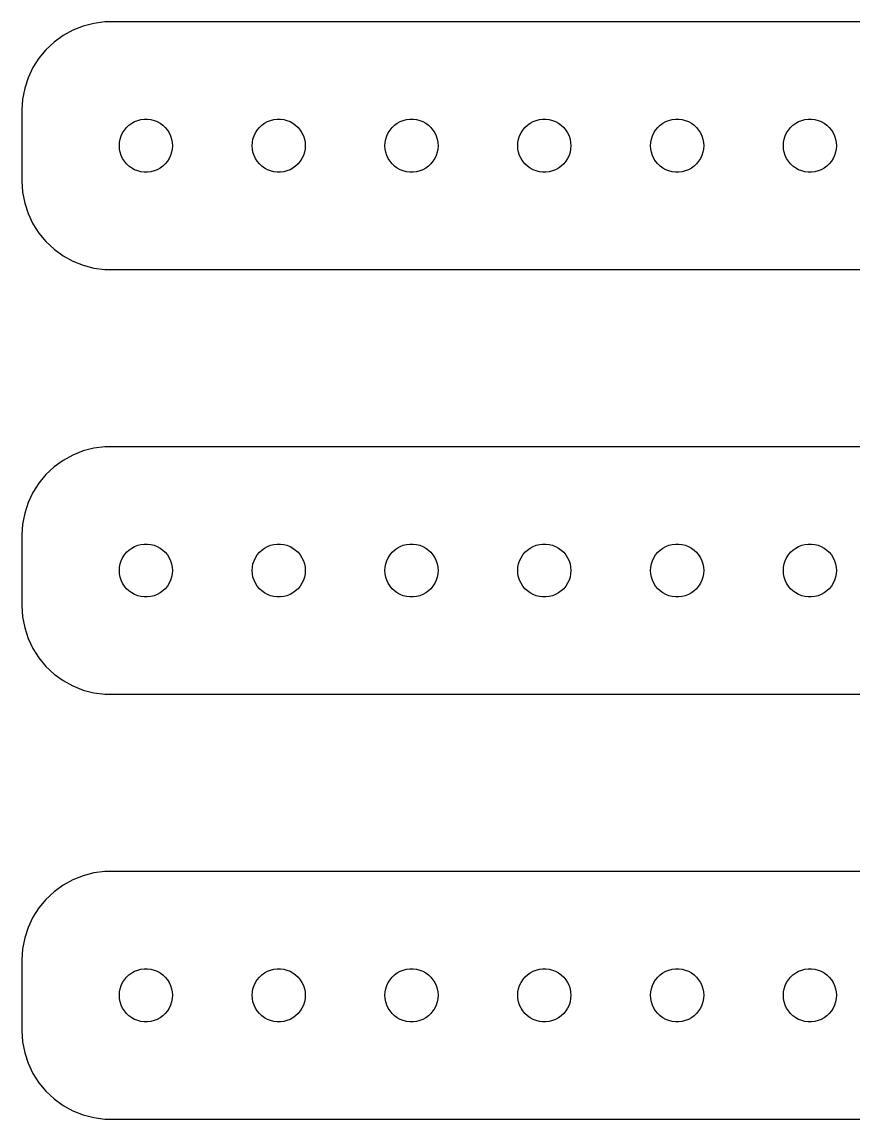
# Model space of a CAD drawing. Header units: metres. Extents: x -97 to 97, y 41 to 103.
# Drawn here: x -97 to -50.1, y 41 to 103 of the extents above; entities that cross this region are included whole.
import ezdxf

# ---------------------------------------------------------------- set-up
doc = ezdxf.new("R2010")
doc.units = ezdxf.units.M

msp = doc.modelspace()

# ---------------------------------------------------------------- linework, layer by layer
for p, q in [((-92.9369, 102.911), (-93.5451, 102.755)), ((-92.3139, 102.99), (-92.9369, 102.911)), ((92.3139, 102.99), (-92.3139, 102.99)), ((-94.1289, 102.524), (-94.6791, 102.222)), ((-93.5451, 102.755), (-94.1289, 102.524)), ((-95.1871, 101.853), (-95.6448, 101.423)), ((-94.6791, 102.222), (-95.1871, 101.853)), ((-95.6448, 101.423), (-96.0451, 100.939)), ((-96.3815, 100.409), (-96.6489, 99.8406)), ((-96.0451, 100.939), (-96.3815, 100.409)), ((-96.6489, 99.8406), (-96.8429, 99.2434)), ((-96.8429, 99.2434), (-96.9606, 98.6267)), ((-96.9606, 98.6267), (-97, 98)), ((-97, 98), (-97, 94)), ((-90.8037, 97.2665), (-90.6387, 97.3572)), ((-90.6387, 97.3572), (-90.4635, 97.4266)), ((-90.4635, 97.4266), (-90.2811, 97.4734)), ((-90.2811, 97.4734), (-90.0942, 97.497)), ((-90.0942, 97.497), (-89.9058, 97.497)), ((-89.9058, 97.497), (-89.7189, 97.4734)), ((-89.7189, 97.4734), (-89.5365, 97.4266)), ((-89.5365, 97.4266), (-89.3613, 97.3572)), ((-89.3613, 97.3572), (-89.1963, 97.2665)), ((-83.3037, 97.2665), (-83.1387, 97.3572)), ((-83.1387, 97.3572), (-82.9635, 97.4266)), ((-82.9635, 97.4266), (-82.7811, 97.4734)), ((-82.7811, 97.4734), (-82.5942, 97.497)), ((-82.5942, 97.497), (-82.4058, 97.497)), ((-82.4058, 97.497), (-82.2189, 97.4734)), ((-82.2189, 97.4734), (-82.0365, 97.4266)), ((-82.0365, 97.4266), (-81.8613, 97.3572)), ((-81.8613, 97.3572), (-81.6963, 97.2665)), ((-75.8037, 97.2665), (-75.6387, 97.3572)), ((-75.6387, 97.3572), (-75.4635, 97.4266)), ((-75.4635, 97.4266), (-75.2811, 97.4734)), ((-75.2811, 97.4734), (-75.0942, 97.497)), ((-75.0942, 97.497), (-74.9058, 97.497)), ((-74.9058, 97.497), (-74.7189, 97.4734)), ((-74.7189, 97.4734), (-74.5365, 97.4266)), ((-74.5365, 97.4266), (-74.3613, 97.3572)), ((-74.3613, 97.3572), (-74.1963, 97.2665)), ((-68.3037, 97.2665), (-68.1387, 97.3572)), ((-68.1387, 97.3572), (-67.9635, 97.4266)), ((-67.9635, 97.4266), (-67.7811, 97.4734)), ((-67.7811, 97.4734), (-67.5942, 97.497)), ((-67.5942, 97.497), (-67.4058, 97.497)), ((-67.4058, 97.497), (-67.2189, 97.4734)), ((-67.2189, 97.4734), (-67.0365, 97.4266)), ((-67.0365, 97.4266), (-66.8613, 97.3572)), ((-66.8613, 97.3572), (-66.6963, 97.2665)), ((-60.8037, 97.2665), (-60.6387, 97.3572)), ((-60.6387, 97.3572), (-60.4635, 97.4266)), ((-60.4635, 97.4266), (-60.2811, 97.4734)), ((-60.2811, 97.4734), (-60.0942, 97.497)), ((-60.0942, 97.497), (-59.9058, 97.497)), ((-59.9058, 97.497), (-59.7189, 97.4734)), ((-59.7189, 97.4734), (-59.5365, 97.4266)), ((-59.5365, 97.4266), (-59.3613, 97.3572)), ((-59.3613, 97.3572), (-59.1963, 97.2665)), ((-53.3037, 97.2665), (-53.1387, 97.3572)), ((-53.1387, 97.3572), (-52.9635, 97.4266)), ((-52.9635, 97.4266), (-52.7811, 97.4734)), ((-52.7811, 97.4734), (-52.5942, 97.497)), ((-52.5942, 97.497), (-52.4058, 97.497)), ((-52.4058, 97.497), (-52.2189, 97.4734)), ((-52.2189, 97.4734), (-52.0365, 97.4266)), ((-52.0365, 97.4266), (-51.8613, 97.3572)), ((-51.8613, 97.3572), (-51.6963, 97.2665)), ((-91.3947, 96.5522), (-91.3145, 96.7226)), ((-91.3145, 96.7226), (-91.2135, 96.8817)), ((-91.2135, 96.8817), (-91.0934, 97.0268)), ((-91.0934, 97.0268), (-90.9561, 97.1558)), ((-90.9561, 97.1558), (-90.8037, 97.2665)), ((-89.1963, 97.2665), (-89.0439, 97.1558)), ((-89.0439, 97.1558), (-88.9065, 97.0268)), ((-88.9065, 97.0268), (-88.7865, 96.8817)), ((-88.7865, 96.8817), (-88.6855, 96.7226)), ((-88.6855, 96.7226), (-88.6053, 96.5522)), ((-83.8947, 96.5522), (-83.8145, 96.7226)), ((-83.8145, 96.7226), (-83.7135, 96.8817)), ((-83.7135, 96.8817), (-83.5934, 97.0268)), ((-83.5934, 97.0268), (-83.4561, 97.1558)), ((-83.4561, 97.1558), (-83.3037, 97.2665)), ((-81.6963, 97.2665), (-81.5439, 97.1558)), ((-81.5439, 97.1558), (-81.4065, 97.0268)), ((-81.4065, 97.0268), (-81.2865, 96.8817)), ((-81.2865, 96.8817), (-81.1855, 96.7226)), ((-81.1855, 96.7226), (-81.1053, 96.5522)), ((-76.3947, 96.5522), (-76.3145, 96.7226)), ((-76.3145, 96.7226), (-76.2135, 96.8817)), ((-76.2135, 96.8817), (-76.0934, 97.0268)), ((-76.0934, 97.0268), (-75.9561, 97.1558)), ((-75.9561, 97.1558), (-75.8037, 97.2665)), ((-74.1963, 97.2665), (-74.0439, 97.1558)), ((-74.0439, 97.1558), (-73.9065, 97.0268)), ((-73.9065, 97.0268), (-73.7865, 96.8817)), ((-73.7865, 96.8817), (-73.6855, 96.7226)), ((-73.6855, 96.7226), (-73.6053, 96.5522)), ((-68.8947, 96.5522), (-68.8145, 96.7226)), ((-68.8145, 96.7226), (-68.7135, 96.8817)), ((-68.7135, 96.8817), (-68.5934, 97.0268)), ((-68.5934, 97.0268), (-68.4561, 97.1558)), ((-68.4561, 97.1558), (-68.3037, 97.2665)), ((-66.6963, 97.2665), (-66.5439, 97.1558)), ((-66.5439, 97.1558), (-66.4065, 97.0268)), ((-66.4065, 97.0268), (-66.2865, 96.8817)), ((-66.2865, 96.8817), (-66.1855, 96.7226)), ((-66.1855, 96.7226), (-66.1053, 96.5522)), ((-61.3947, 96.5522), (-61.3145, 96.7226)), ((-61.3145, 96.7226), (-61.2135, 96.8817)), ((-61.2135, 96.8817), (-61.0934, 97.0268)), ((-61.0934, 97.0268), (-60.9561, 97.1558)), ((-60.9561, 97.1558), (-60.8037, 97.2665)), ((-59.1963, 97.2665), (-59.0439, 97.1558)), ((-59.0439, 97.1558), (-58.9065, 97.0268)), ((-58.9065, 97.0268), (-58.7865, 96.8817)), ((-58.7865, 96.8817), (-58.6855, 96.7226)), ((-58.6855, 96.7226), (-58.6053, 96.5522)), ((-53.8947, 96.5522), (-53.8145, 96.7226)), ((-53.8145, 96.7226), (-53.7135, 96.8817)), ((-53.7135, 96.8817), (-53.5934, 97.0268)), ((-53.5934, 97.0268), (-53.4561, 97.1558)), ((-53.4561, 97.1558), (-53.3037, 97.2665)), ((-51.6963, 97.2665), (-51.5439, 97.1558)), ((-51.5439, 97.1558), (-51.4065, 97.0268)), ((-51.4065, 97.0268), (-51.2865, 96.8817)), ((-51.2865, 96.8817), (-51.1855, 96.7226)), ((-51.1855, 96.7226), (-51.1053, 96.5522)), ((-91.5, 96), (-91.4882, 96.188)), ((-91.4882, 96.188), (-91.4529, 96.373)), ((-91.4529, 96.373), (-91.3947, 96.5522)), ((-88.6053, 96.5522), (-88.5471, 96.373)), ((-88.5471, 96.373), (-88.5118, 96.188)), ((-88.5118, 96.188), (-88.5, 96)), ((-84, 96), (-83.9882, 96.188)), ((-83.9882, 96.188), (-83.9529, 96.373)), ((-83.9529, 96.373), (-83.8947, 96.5522)), ((-81.1053, 96.5522), (-81.0471, 96.373)), ((-81.0471, 96.373), (-81.0118, 96.188)), ((-81.0118, 96.188), (-81, 96)), ((-76.5, 96), (-76.4882, 96.188)), ((-76.4882, 96.188), (-76.4529, 96.373)), ((-76.4529, 96.373), (-76.3947, 96.5522)), ((-73.6053, 96.5522), (-73.5471, 96.373)), ((-73.5471, 96.373), (-73.5118, 96.188)), ((-73.5118, 96.188), (-73.5, 96)), ((-69, 96), (-68.9882, 96.188)), ((-68.9882, 96.188), (-68.9529, 96.373)), ((-68.9529, 96.373), (-68.8947, 96.5522)), ((-66.1053, 96.5522), (-66.0471, 96.373)), ((-66.0471, 96.373), (-66.0118, 96.188)), ((-66.0118, 96.188), (-66, 96)), ((-61.5, 96), (-61.4882, 96.188)), ((-61.4882, 96.188), (-61.4529, 96.373)), ((-61.4529, 96.373), (-61.3947, 96.5522)), ((-58.6053, 96.5522), (-58.5471, 96.373)), ((-58.5471, 96.373), (-58.5118, 96.188)), ((-58.5118, 96.188), (-58.5, 96)), ((-54, 96), (-53.9882, 96.188)), ((-53.9882, 96.188), (-53.9529, 96.373)), ((-53.9529, 96.373), (-53.8947, 96.5522)), ((-51.1053, 96.5522), (-51.0471, 96.373)), ((-51.0471, 96.373), (-51.0118, 96.188)), ((-51.0118, 96.188), (-51, 96)), ((-91.4882, 95.812), (-91.5, 96)), ((-91.4529, 95.627), (-91.4882, 95.812)), ((-91.3947, 95.4478), (-91.4529, 95.627)), ((-88.5471, 95.627), (-88.6053, 95.4478)), ((-88.5118, 95.812), (-88.5471, 95.627)), ((-88.5, 96), (-88.5118, 95.812)), ((-83.9882, 95.812), (-84, 96)), ((-83.9529, 95.627), (-83.9882, 95.812)), ((-83.8947, 95.4478), (-83.9529, 95.627)), ((-81.0471, 95.627), (-81.1053, 95.4478)), ((-81.0118, 95.812), (-81.0471, 95.627)), ((-81, 96), (-81.0118, 95.812)), ((-76.4882, 95.812), (-76.5, 96)), ((-76.4529, 95.627), (-76.4882, 95.812)), ((-76.3947, 95.4478), (-76.4529, 95.627)), ((-73.5471, 95.627), (-73.6053, 95.4478)), ((-73.5118, 95.812), (-73.5471, 95.627)), ((-73.5, 96), (-73.5118, 95.812)), ((-68.9882, 95.812), (-69, 96)), ((-68.9529, 95.627), (-68.9882, 95.812)), ((-68.8947, 95.4478), (-68.9529, 95.627)), ((-66.0471, 95.627), (-66.1053, 95.4478)), ((-66.0118, 95.812), (-66.0471, 95.627)), ((-66, 96), (-66.0118, 95.812)), ((-61.4882, 95.812), (-61.5, 96)), ((-61.4529, 95.627), (-61.4882, 95.812)), ((-61.3947, 95.4478), (-61.4529, 95.627)), ((-58.5471, 95.627), (-58.6053, 95.4478)), ((-58.5118, 95.812), (-58.5471, 95.627)), ((-58.5, 96), (-58.5118, 95.812)), ((-53.9882, 95.812), (-54, 96)), ((-53.9529, 95.627), (-53.9882, 95.812)), ((-53.8947, 95.4478), (-53.9529, 95.627)), ((-51.0471, 95.627), (-51.1053, 95.4478)), ((-51.0118, 95.812), (-51.0471, 95.627)), ((-51, 96), (-51.0118, 95.812)), ((-91.3145, 95.2774), (-91.3947, 95.4478)), ((-91.2135, 95.1183), (-91.3145, 95.2774)), ((-91.0934, 94.9732), (-91.2135, 95.1183)), ((-90.9561, 94.8442), (-91.0934, 94.9732)), ((-90.8037, 94.7335), (-90.9561, 94.8442)), ((-89.0439, 94.8442), (-89.1963, 94.7335)), ((-88.9065, 94.9732), (-89.0439, 94.8442)), ((-88.7865, 95.1183), (-88.9065, 94.9732)), ((-88.6855, 95.2774), (-88.7865, 95.1183)), ((-88.6053, 95.4478), (-88.6855, 95.2774)), ((-83.8145, 95.2774), (-83.8947, 95.4478)), ((-83.7135, 95.1183), (-83.8145, 95.2774)), ((-83.5934, 94.9732), (-83.7135, 95.1183)), ((-83.4561, 94.8442), (-83.5934, 94.9732)), ((-83.3037, 94.7335), (-83.4561, 94.8442)), ((-81.5439, 94.8442), (-81.6963, 94.7335)), ((-81.4065, 94.9732), (-81.5439, 94.8442)), ((-81.2865, 95.1183), (-81.4065, 94.9732)), ((-81.1855, 95.2774), (-81.2865, 95.1183)), ((-81.1053, 95.4478), (-81.1855, 95.2774)), ((-76.3145, 95.2774), (-76.3947, 95.4478)), ((-76.2135, 95.1183), (-76.3145, 95.2774)), ((-76.0934, 94.9732), (-76.2135, 95.1183)), ((-75.9561, 94.8442), (-76.0934, 94.9732)), ((-75.8037, 94.7335), (-75.9561, 94.8442)), ((-74.0439, 94.8442), (-74.1963, 94.7335)), ((-73.9065, 94.9732), (-74.0439, 94.8442)), ((-73.7865, 95.1183), (-73.9065, 94.9732)), ((-73.6855, 95.2774), (-73.7865, 95.1183)), ((-73.6053, 95.4478), (-73.6855, 95.2774)), ((-68.8145, 95.2774), (-68.8947, 95.4478)), ((-68.7135, 95.1183), (-68.8145, 95.2774)), ((-68.5934, 94.9732), (-68.7135, 95.1183)), ((-68.4561, 94.8442), (-68.5934, 94.9732)), ((-68.3037, 94.7335), (-68.4561, 94.8442)), ((-66.5439, 94.8442), (-66.6963, 94.7335)), ((-66.4065, 94.9732), (-66.5439, 94.8442)), ((-66.2865, 95.1183), (-66.4065, 94.9732)), ((-66.1855, 95.2774), (-66.2865, 95.1183)), ((-66.1053, 95.4478), (-66.1855, 95.2774)), ((-61.3145, 95.2774), (-61.3947, 95.4478)), ((-61.2135, 95.1183), (-61.3145, 95.2774)), ((-61.0934, 94.9732), (-61.2135, 95.1183)), ((-60.9561, 94.8442), (-61.0934, 94.9732)), ((-60.8037, 94.7335), (-60.9561, 94.8442)), ((-59.0439, 94.8442), (-59.1963, 94.7335)), ((-58.9065, 94.9732), (-59.0439, 94.8442)), ((-58.7865, 95.1183), (-58.9065, 94.9732)), ((-58.6855, 95.2774), (-58.7865, 95.1183)), ((-58.6053, 95.4478), (-58.6855, 95.2774)), ((-53.8145, 95.2774), (-53.8947, 95.4478)), ((-53.7135, 95.1183), (-53.8145, 95.2774)), ((-53.5934, 94.9732), (-53.7135, 95.1183)), ((-53.4561, 94.8442), (-53.5934, 94.9732)), ((-53.3037, 94.7335), (-53.4561, 94.8442)), ((-51.5439, 94.8442), (-51.6963, 94.7335)), ((-51.4065, 94.9732), (-51.5439, 94.8442)), ((-51.2865, 95.1183), (-51.4065, 94.9732)), ((-51.1855, 95.2774), (-51.2865, 95.1183)), ((-51.1053, 95.4478), (-51.1855, 95.2774)), ((-90.6387, 94.6428), (-90.8037, 94.7335)), ((-90.4635, 94.5734), (-90.6387, 94.6428)), ((-90.2811, 94.5266), (-90.4635, 94.5734)), ((-90.0942, 94.503), (-90.2811, 94.5266)), ((-89.9058, 94.503), (-90.0942, 94.503)), ((-89.7189, 94.5266), (-89.9058, 94.503)), ((-89.5365, 94.5734), (-89.7189, 94.5266)), ((-89.3613, 94.6428), (-89.5365, 94.5734)), ((-89.1963, 94.7335), (-89.3613, 94.6428)), ((-83.1387, 94.6428), (-83.3037, 94.7335)), ((-82.9635, 94.5734), (-83.1387, 94.6428)), ((-82.7811, 94.5266), (-82.9635, 94.5734)), ((-82.5942, 94.503), (-82.7811, 94.5266)), ((-82.4058, 94.503), (-82.5942, 94.503)), ((-82.2189, 94.5266), (-82.4058, 94.503)), ((-82.0365, 94.5734), (-82.2189, 94.5266)), ((-81.8613, 94.6428), (-82.0365, 94.5734)), ((-81.6963, 94.7335), (-81.8613, 94.6428)), ((-75.6387, 94.6428), (-75.8037, 94.7335)), ((-75.4635, 94.5734), (-75.6387, 94.6428)), ((-75.2811, 94.5266), (-75.4635, 94.5734)), ((-75.0942, 94.503), (-75.2811, 94.5266)), ((-74.9058, 94.503), (-75.0942, 94.503)), ((-74.7189, 94.5266), (-74.9058, 94.503)), ((-74.5365, 94.5734), (-74.7189, 94.5266)), ((-74.3613, 94.6428), (-74.5365, 94.5734)), ((-74.1963, 94.7335), (-74.3613, 94.6428)), ((-68.1387, 94.6428), (-68.3037, 94.7335)), ((-67.9635, 94.5734), (-68.1387, 94.6428)), ((-67.7811, 94.5266), (-67.9635, 94.5734)), ((-67.5942, 94.503), (-67.7811, 94.5266)), ((-67.4058, 94.503), (-67.5942, 94.503)), ((-67.2189, 94.5266), (-67.4058, 94.503)), ((-67.0365, 94.5734), (-67.2189, 94.5266)), ((-66.8613, 94.6428), (-67.0365, 94.5734)), ((-66.6963, 94.7335), (-66.8613, 94.6428)), ((-60.6387, 94.6428), (-60.8037, 94.7335)), ((-60.4635, 94.5734), (-60.6387, 94.6428)), ((-60.2811, 94.5266), (-60.4635, 94.5734)), ((-60.0942, 94.503), (-60.2811, 94.5266)), ((-59.9058, 94.503), (-60.0942, 94.503)), ((-59.7189, 94.5266), (-59.9058, 94.503)), ((-59.5365, 94.5734), (-59.7189, 94.5266)), ((-59.3613, 94.6428), (-59.5365, 94.5734)), ((-59.1963, 94.7335), (-59.3613, 94.6428)), ((-53.1387, 94.6428), (-53.3037, 94.7335)), ((-52.9635, 94.5734), (-53.1387, 94.6428)), ((-52.7811, 94.5266), (-52.9635, 94.5734)), ((-52.5942, 94.503), (-52.7811, 94.5266)), ((-52.4058, 94.503), (-52.5942, 94.503)), ((-52.2189, 94.5266), (-52.4058, 94.503)), ((-52.0365, 94.5734), (-52.2189, 94.5266)), ((-51.8613, 94.6428), (-52.0365, 94.5734)), ((-51.6963, 94.7335), (-51.8613, 94.6428)), ((-97, 94), (-96.9606, 93.3733)), ((-96.9606, 93.3733), (-96.8429, 92.7566)), ((-96.8429, 92.7566), (-96.6489, 92.1594)), ((-96.6489, 92.1594), (-96.3815, 91.5912)), ((-96.3815, 91.5912), (-96.0451, 91.0611)), ((-96.0451, 91.0611), (-95.6448, 90.5773)), ((-95.6448, 90.5773), (-95.1871, 90.1474)), ((-95.1871, 90.1474), (-94.6791, 89.7784)), ((-94.6791, 89.7784), (-94.1289, 89.4759)), ((-94.1289, 89.4759), (-93.5451, 89.2447)), ((-93.5451, 89.2447), (-92.9369, 89.0886)), ((-92.9369, 89.0886), (-92.3139, 89.0099)), ((-92.3139, 89.0099), (92.3139, 89.0099)), ((-93.5451, 78.7553), (-94.1289, 78.5241)), ((-92.9369, 78.9114), (-93.5451, 78.7553)), ((-92.3139, 78.9901), (-92.9369, 78.9114)), ((92.3139, 78.9901), (-92.3139, 78.9901)), ((-94.6791, 78.2216), (-95.1871, 77.8526)), ((-94.1289, 78.5241), (-94.6791, 78.2216)), ((-95.1871, 77.8526), (-95.6448, 77.4227)), ((-96.0451, 76.9389), (-96.3815, 76.4088)), ((-95.6448, 77.4227), (-96.0451, 76.9389)), ((-96.3815, 76.4088), (-96.6489, 75.8406)), ((-96.6489, 75.8406), (-96.8429, 75.2434)), ((-96.8429, 75.2434), (-96.9606, 74.6267)), ((-96.9606, 74.6267), (-97, 74)), ((-97, 74), (-97, 70)), ((-91.0934, 73.0268), (-90.9561, 73.1558)), ((-90.9561, 73.1558), (-90.8037, 73.2665)), ((-90.8037, 73.2665), (-90.6387, 73.3572)), ((-90.6387, 73.3572), (-90.4635, 73.4266)), ((-90.4635, 73.4266), (-90.2811, 73.4734)), ((-90.2811, 73.4734), (-90.0942, 73.497)), ((-90.0942, 73.497), (-89.9058, 73.497)), ((-89.9058, 73.497), (-89.7189, 73.4734)), ((-89.7189, 73.4734), (-89.5365, 73.4266)), ((-89.5365, 73.4266), (-89.3613, 73.3572)), ((-89.3613, 73.3572), (-89.1963, 73.2665)), ((-89.1963, 73.2665), (-89.0439, 73.1558)), ((-89.0439, 73.1558), (-88.9065, 73.0268)), ((-83.5934, 73.0268), (-83.4561, 73.1558)), ((-83.4561, 73.1558), (-83.3037, 73.2665)), ((-83.3037, 73.2665), (-83.1387, 73.3572)), ((-83.1387, 73.3572), (-82.9635, 73.4266)), ((-82.9635, 73.4266), (-82.7811, 73.4734)), ((-82.7811, 73.4734), (-82.5942, 73.497)), ((-82.5942, 73.497), (-82.4058, 73.497)), ((-82.4058, 73.497), (-82.2189, 73.4734)), ((-82.2189, 73.4734), (-82.0365, 73.4266)), ((-82.0365, 73.4266), (-81.8613, 73.3572)), ((-81.8613, 73.3572), (-81.6963, 73.2665)), ((-81.6963, 73.2665), (-81.5439, 73.1558)), ((-81.5439, 73.1558), (-81.4065, 73.0268)), ((-76.0934, 73.0268), (-75.9561, 73.1558)), ((-75.9561, 73.1558), (-75.8037, 73.2665)), ((-75.8037, 73.2665), (-75.6387, 73.3572)), ((-75.6387, 73.3572), (-75.4635, 73.4266)), ((-75.4635, 73.4266), (-75.2811, 73.4734)), ((-75.2811, 73.4734), (-75.0942, 73.497)), ((-75.0942, 73.497), (-74.9058, 73.497)), ((-74.9058, 73.497), (-74.7189, 73.4734)), ((-74.7189, 73.4734), (-74.5365, 73.4266)), ((-74.5365, 73.4266), (-74.3613, 73.3572)), ((-74.3613, 73.3572), (-74.1963, 73.2665)), ((-74.1963, 73.2665), (-74.0439, 73.1558)), ((-74.0439, 73.1558), (-73.9065, 73.0268)), ((-68.5934, 73.0268), (-68.4561, 73.1558)), ((-68.4561, 73.1558), (-68.3037, 73.2665)), ((-68.3037, 73.2665), (-68.1387, 73.3572)), ((-68.1387, 73.3572), (-67.9635, 73.4266)), ((-67.9635, 73.4266), (-67.7811, 73.4734)), ((-67.7811, 73.4734), (-67.5942, 73.497)), ((-67.5942, 73.497), (-67.4058, 73.497)), ((-67.4058, 73.497), (-67.2189, 73.4734)), ((-67.2189, 73.4734), (-67.0365, 73.4266)), ((-67.0365, 73.4266), (-66.8613, 73.3572)), ((-66.8613, 73.3572), (-66.6963, 73.2665)), ((-66.6963, 73.2665), (-66.5439, 73.1558)), ((-66.5439, 73.1558), (-66.4065, 73.0268)), ((-61.0934, 73.0268), (-60.9561, 73.1558)), ((-60.9561, 73.1558), (-60.8037, 73.2665)), ((-60.8037, 73.2665), (-60.6387, 73.3572)), ((-60.6387, 73.3572), (-60.4635, 73.4266)), ((-60.4635, 73.4266), (-60.2811, 73.4734)), ((-60.2811, 73.4734), (-60.0942, 73.497)), ((-60.0942, 73.497), (-59.9058, 73.497)), ((-59.9058, 73.497), (-59.7189, 73.4734)), ((-59.7189, 73.4734), (-59.5365, 73.4266)), ((-59.5365, 73.4266), (-59.3613, 73.3572)), ((-59.3613, 73.3572), (-59.1963, 73.2665)), ((-59.1963, 73.2665), (-59.0439, 73.1558)), ((-59.0439, 73.1558), (-58.9065, 73.0268)), ((-53.5934, 73.0268), (-53.4561, 73.1558)), ((-53.4561, 73.1558), (-53.3037, 73.2665)), ((-53.3037, 73.2665), (-53.1387, 73.3572)), ((-53.1387, 73.3572), (-52.9635, 73.4266)), ((-52.9635, 73.4266), (-52.7811, 73.4734)), ((-52.7811, 73.4734), (-52.5942, 73.497)), ((-52.5942, 73.497), (-52.4058, 73.497)), ((-52.4058, 73.497), (-52.2189, 73.4734)), ((-52.2189, 73.4734), (-52.0365, 73.4266)), ((-52.0365, 73.4266), (-51.8613, 73.3572)), ((-51.8613, 73.3572), (-51.6963, 73.2665)), ((-51.6963, 73.2665), (-51.5439, 73.1558)), ((-51.5439, 73.1558), (-51.4065, 73.0268)), ((-91.4529, 72.373), (-91.3947, 72.5522)), ((-91.3947, 72.5522), (-91.3145, 72.7226)), ((-91.3145, 72.7226), (-91.2135, 72.8817)), ((-91.2135, 72.8817), (-91.0934, 73.0268)), ((-88.9065, 73.0268), (-88.7865, 72.8817)), ((-88.7865, 72.8817), (-88.6855, 72.7226)), ((-88.6855, 72.7226), (-88.6053, 72.5522)), ((-88.6053, 72.5522), (-88.5471, 72.373)), ((-83.9529, 72.373), (-83.8947, 72.5522)), ((-83.8947, 72.5522), (-83.8145, 72.7226)), ((-83.8145, 72.7226), (-83.7135, 72.8817)), ((-83.7135, 72.8817), (-83.5934, 73.0268)), ((-81.4065, 73.0268), (-81.2865, 72.8817)), ((-81.2865, 72.8817), (-81.1855, 72.7226)), ((-81.1855, 72.7226), (-81.1053, 72.5522)), ((-81.1053, 72.5522), (-81.0471, 72.373)), ((-76.4529, 72.373), (-76.3947, 72.5522)), ((-76.3947, 72.5522), (-76.3145, 72.7226)), ((-76.3145, 72.7226), (-76.2135, 72.8817)), ((-76.2135, 72.8817), (-76.0934, 73.0268)), ((-73.9065, 73.0268), (-73.7865, 72.8817)), ((-73.7865, 72.8817), (-73.6855, 72.7226)), ((-73.6855, 72.7226), (-73.6053, 72.5522)), ((-73.6053, 72.5522), (-73.5471, 72.373)), ((-68.9529, 72.373), (-68.8947, 72.5522)), ((-68.8947, 72.5522), (-68.8145, 72.7226)), ((-68.8145, 72.7226), (-68.7135, 72.8817)), ((-68.7135, 72.8817), (-68.5934, 73.0268)), ((-66.4065, 73.0268), (-66.2865, 72.8817)), ((-66.2865, 72.8817), (-66.1855, 72.7226)), ((-66.1855, 72.7226), (-66.1053, 72.5522)), ((-66.1053, 72.5522), (-66.0471, 72.373)), ((-61.4529, 72.373), (-61.3947, 72.5522)), ((-61.3947, 72.5522), (-61.3145, 72.7226)), ((-61.3145, 72.7226), (-61.2135, 72.8817)), ((-61.2135, 72.8817), (-61.0934, 73.0268)), ((-58.9065, 73.0268), (-58.7865, 72.8817)), ((-58.7865, 72.8817), (-58.6855, 72.7226)), ((-58.6855, 72.7226), (-58.6053, 72.5522)), ((-58.6053, 72.5522), (-58.5471, 72.373)), ((-53.9529, 72.373), (-53.8947, 72.5522)), ((-53.8947, 72.5522), (-53.8145, 72.7226)), ((-53.8145, 72.7226), (-53.7135, 72.8817)), ((-53.7135, 72.8817), (-53.5934, 73.0268)), ((-51.4065, 73.0268), (-51.2865, 72.8817)), ((-51.2865, 72.8817), (-51.1855, 72.7226)), ((-51.1855, 72.7226), (-51.1053, 72.5522)), ((-51.1053, 72.5522), (-51.0471, 72.373)), ((-91.5, 72), (-91.4882, 72.188)), ((-91.4882, 71.812), (-91.5, 72)), ((-91.4882, 72.188), (-91.4529, 72.373)), ((-88.5471, 72.373), (-88.5118, 72.188)), ((-88.5118, 72.188), (-88.5, 72)), ((-88.5, 72), (-88.5118, 71.812)), ((-84, 72), (-83.9882, 72.188)), ((-83.9882, 71.812), (-84, 72)), ((-83.9882, 72.188), (-83.9529, 72.373)), ((-81.0471, 72.373), (-81.0118, 72.188)), ((-81.0118, 72.188), (-81, 72)), ((-81, 72), (-81.0118, 71.812)), ((-76.5, 72), (-76.4882, 72.188)), ((-76.4882, 71.812), (-76.5, 72)), ((-76.4882, 72.188), (-76.4529, 72.373)), ((-73.5471, 72.373), (-73.5118, 72.188)), ((-73.5118, 72.188), (-73.5, 72)), ((-73.5, 72), (-73.5118, 71.812)), ((-69, 72), (-68.9882, 72.188)), ((-68.9882, 71.812), (-69, 72)), ((-68.9882, 72.188), (-68.9529, 72.373)), ((-66.0471, 72.373), (-66.0118, 72.188)), ((-66.0118, 72.188), (-66, 72)), ((-66, 72), (-66.0118, 71.812)), ((-61.5, 72), (-61.4882, 72.188)), ((-61.4882, 71.812), (-61.5, 72)), ((-61.4882, 72.188), (-61.4529, 72.373)), ((-58.5471, 72.373), (-58.5118, 72.188)), ((-58.5118, 72.188), (-58.5, 72)), ((-58.5, 72), (-58.5118, 71.812)), ((-54, 72), (-53.9882, 72.188)), ((-53.9882, 71.812), (-54, 72)), ((-53.9882, 72.188), (-53.9529, 72.373)), ((-51.0471, 72.373), (-51.0118, 72.188)), ((-51.0118, 72.188), (-51, 72)), ((-51, 72), (-51.0118, 71.812)), ((-91.4529, 71.627), (-91.4882, 71.812)), ((-91.3947, 71.4478), (-91.4529, 71.627)), ((-91.3145, 71.2774), (-91.3947, 71.4478)), ((-91.2135, 71.1183), (-91.3145, 71.2774)), ((-88.6855, 71.2774), (-88.7865, 71.1183)), ((-88.6053, 71.4478), (-88.6855, 71.2774)), ((-88.5471, 71.627), (-88.6053, 71.4478)), ((-88.5118, 71.812), (-88.5471, 71.627)), ((-83.9529, 71.627), (-83.9882, 71.812)), ((-83.8947, 71.4478), (-83.9529, 71.627)), ((-83.8145, 71.2774), (-83.8947, 71.4478)), ((-83.7135, 71.1183), (-83.8145, 71.2774)), ((-81.1855, 71.2774), (-81.2865, 71.1183)), ((-81.1053, 71.4478), (-81.1855, 71.2774)), ((-81.0471, 71.627), (-81.1053, 71.4478)), ((-81.0118, 71.812), (-81.0471, 71.627)), ((-76.4529, 71.627), (-76.4882, 71.812)), ((-76.3947, 71.4478), (-76.4529, 71.627)), ((-76.3145, 71.2774), (-76.3947, 71.4478)), ((-76.2135, 71.1183), (-76.3145, 71.2774)), ((-73.6855, 71.2774), (-73.7865, 71.1183)), ((-73.6053, 71.4478), (-73.6855, 71.2774)), ((-73.5471, 71.627), (-73.6053, 71.4478)), ((-73.5118, 71.812), (-73.5471, 71.627)), ((-68.9529, 71.627), (-68.9882, 71.812)), ((-68.8947, 71.4478), (-68.9529, 71.627)), ((-68.8145, 71.2774), (-68.8947, 71.4478)), ((-68.7135, 71.1183), (-68.8145, 71.2774)), ((-66.1855, 71.2774), (-66.2865, 71.1183)), ((-66.1053, 71.4478), (-66.1855, 71.2774)), ((-66.0471, 71.627), (-66.1053, 71.4478)), ((-66.0118, 71.812), (-66.0471, 71.627)), ((-61.4529, 71.627), (-61.4882, 71.812)), ((-61.3947, 71.4478), (-61.4529, 71.627)), ((-61.3145, 71.2774), (-61.3947, 71.4478)), ((-61.2135, 71.1183), (-61.3145, 71.2774)), ((-58.6855, 71.2774), (-58.7865, 71.1183)), ((-58.6053, 71.4478), (-58.6855, 71.2774)), ((-58.5471, 71.627), (-58.6053, 71.4478)), ((-58.5118, 71.812), (-58.5471, 71.627)), ((-53.9529, 71.627), (-53.9882, 71.812)), ((-53.8947, 71.4478), (-53.9529, 71.627)), ((-53.8145, 71.2774), (-53.8947, 71.4478)), ((-53.7135, 71.1183), (-53.8145, 71.2774)), ((-51.1855, 71.2774), (-51.2865, 71.1183)), ((-51.1053, 71.4478), (-51.1855, 71.2774)), ((-51.0471, 71.627), (-51.1053, 71.4478)), ((-51.0118, 71.812), (-51.0471, 71.627)), ((-91.0934, 70.9732), (-91.2135, 71.1183)), ((-90.9561, 70.8442), (-91.0934, 70.9732)), ((-90.8037, 70.7335), (-90.9561, 70.8442)), ((-90.6387, 70.6428), (-90.8037, 70.7335)), ((-89.1963, 70.7335), (-89.3613, 70.6428)), ((-89.0439, 70.8442), (-89.1963, 70.7335)), ((-88.9065, 70.9732), (-89.0439, 70.8442)), ((-88.7865, 71.1183), (-88.9065, 70.9732)), ((-83.5934, 70.9732), (-83.7135, 71.1183)), ((-83.4561, 70.8442), (-83.5934, 70.9732)), ((-83.3037, 70.7335), (-83.4561, 70.8442)), ((-83.1387, 70.6428), (-83.3037, 70.7335)), ((-81.6963, 70.7335), (-81.8613, 70.6428)), ((-81.5439, 70.8442), (-81.6963, 70.7335)), ((-81.4065, 70.9732), (-81.5439, 70.8442)), ((-81.2865, 71.1183), (-81.4065, 70.9732)), ((-76.0934, 70.9732), (-76.2135, 71.1183)), ((-75.9561, 70.8442), (-76.0934, 70.9732)), ((-75.8037, 70.7335), (-75.9561, 70.8442)), ((-75.6387, 70.6428), (-75.8037, 70.7335)), ((-74.1963, 70.7335), (-74.3613, 70.6428)), ((-74.0439, 70.8442), (-74.1963, 70.7335)), ((-73.9065, 70.9732), (-74.0439, 70.8442)), ((-73.7865, 71.1183), (-73.9065, 70.9732)), ((-68.5934, 70.9732), (-68.7135, 71.1183)), ((-68.4561, 70.8442), (-68.5934, 70.9732)), ((-68.3037, 70.7335), (-68.4561, 70.8442)), ((-68.1387, 70.6428), (-68.3037, 70.7335)), ((-66.6963, 70.7335), (-66.8613, 70.6428)), ((-66.5439, 70.8442), (-66.6963, 70.7335)), ((-66.4065, 70.9732), (-66.5439, 70.8442)), ((-66.2865, 71.1183), (-66.4065, 70.9732)), ((-61.0934, 70.9732), (-61.2135, 71.1183)), ((-60.9561, 70.8442), (-61.0934, 70.9732)), ((-60.8037, 70.7335), (-60.9561, 70.8442)), ((-60.6387, 70.6428), (-60.8037, 70.7335)), ((-59.1963, 70.7335), (-59.3613, 70.6428)), ((-59.0439, 70.8442), (-59.1963, 70.7335)), ((-58.9065, 70.9732), (-59.0439, 70.8442)), ((-58.7865, 71.1183), (-58.9065, 70.9732)), ((-53.5934, 70.9732), (-53.7135, 71.1183)), ((-53.4561, 70.8442), (-53.5934, 70.9732)), ((-53.3037, 70.7335), (-53.4561, 70.8442)), ((-53.1387, 70.6428), (-53.3037, 70.7335)), ((-51.6963, 70.7335), (-51.8613, 70.6428)), ((-51.5439, 70.8442), (-51.6963, 70.7335)), ((-51.4065, 70.9732), (-51.5439, 70.8442)), ((-51.2865, 71.1183), (-51.4065, 70.9732)), ((-90.4635, 70.5734), (-90.6387, 70.6428)), ((-90.2811, 70.5266), (-90.4635, 70.5734)), ((-90.0942, 70.503), (-90.2811, 70.5266)), ((-89.9058, 70.503), (-90.0942, 70.503)), ((-89.7189, 70.5266), (-89.9058, 70.503)), ((-89.5365, 70.5734), (-89.7189, 70.5266)), ((-89.3613, 70.6428), (-89.5365, 70.5734)), ((-82.9635, 70.5734), (-83.1387, 70.6428)), ((-82.7811, 70.5266), (-82.9635, 70.5734)), ((-82.5942, 70.503), (-82.7811, 70.5266)), ((-82.4058, 70.503), (-82.5942, 70.503)), ((-82.2189, 70.5266), (-82.4058, 70.503)), ((-82.0365, 70.5734), (-82.2189, 70.5266)), ((-81.8613, 70.6428), (-82.0365, 70.5734)), ((-75.4635, 70.5734), (-75.6387, 70.6428)), ((-75.2811, 70.5266), (-75.4635, 70.5734)), ((-75.0942, 70.503), (-75.2811, 70.5266)), ((-74.9058, 70.503), (-75.0942, 70.503)), ((-74.7189, 70.5266), (-74.9058, 70.503)), ((-74.5365, 70.5734), (-74.7189, 70.5266)), ((-74.3613, 70.6428), (-74.5365, 70.5734)), ((-67.9635, 70.5734), (-68.1387, 70.6428)), ((-67.7811, 70.5266), (-67.9635, 70.5734)), ((-67.5942, 70.503), (-67.7811, 70.5266)), ((-67.4058, 70.503), (-67.5942, 70.503)), ((-67.2189, 70.5266), (-67.4058, 70.503)), ((-67.0365, 70.5734), (-67.2189, 70.5266)), ((-66.8613, 70.6428), (-67.0365, 70.5734)), ((-60.4635, 70.5734), (-60.6387, 70.6428)), ((-60.2811, 70.5266), (-60.4635, 70.5734)), ((-60.0942, 70.503), (-60.2811, 70.5266)), ((-59.9058, 70.503), (-60.0942, 70.503)), ((-59.7189, 70.5266), (-59.9058, 70.503)), ((-59.5365, 70.5734), (-59.7189, 70.5266)), ((-59.3613, 70.6428), (-59.5365, 70.5734)), ((-52.9635, 70.5734), (-53.1387, 70.6428)), ((-52.7811, 70.5266), (-52.9635, 70.5734)), ((-52.5942, 70.503), (-52.7811, 70.5266)), ((-52.4058, 70.503), (-52.5942, 70.503)), ((-52.2189, 70.5266), (-52.4058, 70.503)), ((-52.0365, 70.5734), (-52.2189, 70.5266)), ((-51.8613, 70.6428), (-52.0365, 70.5734)), ((-97, 70), (-96.9606, 69.3733)), ((-96.9606, 69.3733), (-96.8429, 68.7566)), ((-96.8429, 68.7566), (-96.6489, 68.1594)), ((-96.6489, 68.1594), (-96.3815, 67.5912)), ((-96.3815, 67.5912), (-96.0451, 67.0611)), ((-96.0451, 67.0611), (-95.6448, 66.5773)), ((-95.6448, 66.5773), (-95.1871, 66.1474)), ((-95.1871, 66.1474), (-94.6791, 65.7784)), ((-94.6791, 65.7784), (-94.1289, 65.4759)), ((-94.1289, 65.4759), (-93.5451, 65.2447)), ((-93.5451, 65.2447), (-92.9369, 65.0886)), ((-92.9369, 65.0886), (-92.3139, 65.0099)), ((-92.3139, 65.0099), (92.3139, 65.0099)), ((-93.5451, 54.7553), (-94.1289, 54.5241)), ((-92.9369, 54.9114), (-93.5451, 54.7553)), ((-92.3139, 54.9901), (-92.9369, 54.9114)), ((92.3139, 54.9901), (-92.3139, 54.9901)), ((-94.6791, 54.2216), (-95.1871, 53.8526)), ((-94.1289, 54.5241), (-94.6791, 54.2216)), ((-95.6448, 53.4227), (-96.0451, 52.9389)), ((-95.1871, 53.8526), (-95.6448, 53.4227)), ((-96.0451, 52.9389), (-96.3815, 52.4088)), ((-96.3815, 52.4088), (-96.6489, 51.8406)), ((-96.6489, 51.8406), (-96.8429, 51.2434)), ((-96.8429, 51.2434), (-96.9606, 50.6267)), ((-96.9606, 50.6267), (-97, 50)), ((-97, 50), (-97, 46)), ((-91.2135, 48.8817), (-91.0934, 49.0268)), ((-91.0934, 49.0268), (-90.9561, 49.1558)), ((-90.9561, 49.1558), (-90.8037, 49.2665)), ((-90.8037, 49.2665), (-90.6387, 49.3572)), ((-90.6387, 49.3572), (-90.4635, 49.4266)), ((-90.4635, 49.4266), (-90.2811, 49.4734)), ((-90.2811, 49.4734), (-90.0942, 49.497)), ((-90.0942, 49.497), (-89.9058, 49.497)), ((-89.9058, 49.497), (-89.7189, 49.4734)), ((-89.7189, 49.4734), (-89.5365, 49.4266)), ((-89.5365, 49.4266), (-89.3613, 49.3572)), ((-89.3613, 49.3572), (-89.1963, 49.2665)), ((-89.1963, 49.2665), (-89.0439, 49.1558)), ((-89.0439, 49.1558), (-88.9065, 49.0268)), ((-88.9065, 49.0268), (-88.7865, 48.8817)), ((-83.7135, 48.8817), (-83.5934, 49.0268)), ((-83.5934, 49.0268), (-83.4561, 49.1558)), ((-83.4561, 49.1558), (-83.3037, 49.2665)), ((-83.3037, 49.2665), (-83.1387, 49.3572)), ((-83.1387, 49.3572), (-82.9635, 49.4266)), ((-82.9635, 49.4266), (-82.7811, 49.4734)), ((-82.7811, 49.4734), (-82.5942, 49.497)), ((-82.5942, 49.497), (-82.4058, 49.497)), ((-82.4058, 49.497), (-82.2189, 49.4734)), ((-82.2189, 49.4734), (-82.0365, 49.4266)), ((-82.0365, 49.4266), (-81.8613, 49.3572)), ((-81.8613, 49.3572), (-81.6963, 49.2665)), ((-81.6963, 49.2665), (-81.5439, 49.1558)), ((-81.5439, 49.1558), (-81.4065, 49.0268)), ((-81.4065, 49.0268), (-81.2865, 48.8817)), ((-76.2135, 48.8817), (-76.0934, 49.0268)), ((-76.0934, 49.0268), (-75.9561, 49.1558)), ((-75.9561, 49.1558), (-75.8037, 49.2665)), ((-75.8037, 49.2665), (-75.6387, 49.3572)), ((-75.6387, 49.3572), (-75.4635, 49.4266)), ((-75.4635, 49.4266), (-75.2811, 49.4734)), ((-75.2811, 49.4734), (-75.0942, 49.497)), ((-75.0942, 49.497), (-74.9058, 49.497)), ((-74.9058, 49.497), (-74.7189, 49.4734)), ((-74.7189, 49.4734), (-74.5365, 49.4266)), ((-74.5365, 49.4266), (-74.3613, 49.3572)), ((-74.3613, 49.3572), (-74.1963, 49.2665)), ((-74.1963, 49.2665), (-74.0439, 49.1558)), ((-74.0439, 49.1558), (-73.9065, 49.0268)), ((-73.9065, 49.0268), (-73.7865, 48.8817)), ((-68.7135, 48.8817), (-68.5934, 49.0268)), ((-68.5934, 49.0268), (-68.4561, 49.1558)), ((-68.4561, 49.1558), (-68.3037, 49.2665)), ((-68.3037, 49.2665), (-68.1387, 49.3572)), ((-68.1387, 49.3572), (-67.9635, 49.4266)), ((-67.9635, 49.4266), (-67.7811, 49.4734)), ((-67.7811, 49.4734), (-67.5942, 49.497)), ((-67.5942, 49.497), (-67.4058, 49.497)), ((-67.4058, 49.497), (-67.2189, 49.4734)), ((-67.2189, 49.4734), (-67.0365, 49.4266)), ((-67.0365, 49.4266), (-66.8613, 49.3572)), ((-66.8613, 49.3572), (-66.6963, 49.2665)), ((-66.6963, 49.2665), (-66.5439, 49.1558)), ((-66.5439, 49.1558), (-66.4065, 49.0268)), ((-66.4065, 49.0268), (-66.2865, 48.8817)), ((-61.2135, 48.8817), (-61.0934, 49.0268)), ((-61.0934, 49.0268), (-60.9561, 49.1558)), ((-60.9561, 49.1558), (-60.8037, 49.2665)), ((-60.8037, 49.2665), (-60.6387, 49.3572)), ((-60.6387, 49.3572), (-60.4635, 49.4266)), ((-60.4635, 49.4266), (-60.2811, 49.4734)), ((-60.2811, 49.4734), (-60.0942, 49.497)), ((-60.0942, 49.497), (-59.9058, 49.497)), ((-59.9058, 49.497), (-59.7189, 49.4734)), ((-59.7189, 49.4734), (-59.5365, 49.4266)), ((-59.5365, 49.4266), (-59.3613, 49.3572)), ((-59.3613, 49.3572), (-59.1963, 49.2665)), ((-59.1963, 49.2665), (-59.0439, 49.1558)), ((-59.0439, 49.1558), (-58.9065, 49.0268)), ((-58.9065, 49.0268), (-58.7865, 48.8817)), ((-53.7135, 48.8817), (-53.5934, 49.0268)), ((-53.5934, 49.0268), (-53.4561, 49.1558)), ((-53.4561, 49.1558), (-53.3037, 49.2665)), ((-53.3037, 49.2665), (-53.1387, 49.3572)), ((-53.1387, 49.3572), (-52.9635, 49.4266)), ((-52.9635, 49.4266), (-52.7811, 49.4734)), ((-52.7811, 49.4734), (-52.5942, 49.497)), ((-52.5942, 49.497), (-52.4058, 49.497)), ((-52.4058, 49.497), (-52.2189, 49.4734)), ((-52.2189, 49.4734), (-52.0365, 49.4266)), ((-52.0365, 49.4266), (-51.8613, 49.3572)), ((-51.8613, 49.3572), (-51.6963, 49.2665)), ((-51.6963, 49.2665), (-51.5439, 49.1558)), ((-51.5439, 49.1558), (-51.4065, 49.0268)), ((-51.4065, 49.0268), (-51.2865, 48.8817)), ((-91.4882, 48.188), (-91.4529, 48.373)), ((-91.4529, 48.373), (-91.3947, 48.5522)), ((-91.3947, 48.5522), (-91.3145, 48.7226)), ((-91.3145, 48.7226), (-91.2135, 48.8817)), ((-88.7865, 48.8817), (-88.6855, 48.7226)), ((-88.6855, 48.7226), (-88.6053, 48.5522)), ((-88.6053, 48.5522), (-88.5471, 48.373)), ((-88.5471, 48.373), (-88.5118, 48.188)), ((-83.9882, 48.188), (-83.9529, 48.373)), ((-83.9529, 48.373), (-83.8947, 48.5522)), ((-83.8947, 48.5522), (-83.8145, 48.7226)), ((-83.8145, 48.7226), (-83.7135, 48.8817)), ((-81.2865, 48.8817), (-81.1855, 48.7226)), ((-81.1855, 48.7226), (-81.1053, 48.5522)), ((-81.1053, 48.5522), (-81.0471, 48.373)), ((-81.0471, 48.373), (-81.0118, 48.188)), ((-76.4882, 48.188), (-76.4529, 48.373)), ((-76.4529, 48.373), (-76.3947, 48.5522)), ((-76.3947, 48.5522), (-76.3145, 48.7226)), ((-76.3145, 48.7226), (-76.2135, 48.8817)), ((-73.7865, 48.8817), (-73.6855, 48.7226)), ((-73.6855, 48.7226), (-73.6053, 48.5522)), ((-73.6053, 48.5522), (-73.5471, 48.373)), ((-73.5471, 48.373), (-73.5118, 48.188)), ((-68.9882, 48.188), (-68.9529, 48.373)), ((-68.9529, 48.373), (-68.8947, 48.5522)), ((-68.8947, 48.5522), (-68.8145, 48.7226)), ((-68.8145, 48.7226), (-68.7135, 48.8817)), ((-66.2865, 48.8817), (-66.1855, 48.7226)), ((-66.1855, 48.7226), (-66.1053, 48.5522)), ((-66.1053, 48.5522), (-66.0471, 48.373)), ((-66.0471, 48.373), (-66.0118, 48.188)), ((-61.4882, 48.188), (-61.4529, 48.373)), ((-61.4529, 48.373), (-61.3947, 48.5522)), ((-61.3947, 48.5522), (-61.3145, 48.7226)), ((-61.3145, 48.7226), (-61.2135, 48.8817)), ((-58.7865, 48.8817), (-58.6855, 48.7226)), ((-58.6855, 48.7226), (-58.6053, 48.5522)), ((-58.6053, 48.5522), (-58.5471, 48.373)), ((-58.5471, 48.373), (-58.5118, 48.188)), ((-53.9882, 48.188), (-53.9529, 48.373)), ((-53.9529, 48.373), (-53.8947, 48.5522)), ((-53.8947, 48.5522), (-53.8145, 48.7226)), ((-53.8145, 48.7226), (-53.7135, 48.8817)), ((-51.2865, 48.8817), (-51.1855, 48.7226)), ((-51.1855, 48.7226), (-51.1053, 48.5522)), ((-51.1053, 48.5522), (-51.0471, 48.373)), ((-51.0471, 48.373), (-51.0118, 48.188)), ((-91.5, 48), (-91.4882, 48.188)), ((-91.4882, 47.812), (-91.5, 48)), ((-91.4529, 47.627), (-91.4882, 47.812)), ((-88.5118, 47.812), (-88.5471, 47.627)), ((-88.5118, 48.188), (-88.5, 48)), ((-88.5, 48), (-88.5118, 47.812)), ((-84, 48), (-83.9882, 48.188)), ((-83.9882, 47.812), (-84, 48)), ((-83.9529, 47.627), (-83.9882, 47.812)), ((-81.0118, 47.812), (-81.0471, 47.627)), ((-81.0118, 48.188), (-81, 48)), ((-81, 48), (-81.0118, 47.812)), ((-76.5, 48), (-76.4882, 48.188)), ((-76.4882, 47.812), (-76.5, 48)), ((-76.4529, 47.627), (-76.4882, 47.812)), ((-73.5118, 47.812), (-73.5471, 47.627)), ((-73.5118, 48.188), (-73.5, 48)), ((-73.5, 48), (-73.5118, 47.812)), ((-69, 48), (-68.9882, 48.188)), ((-68.9882, 47.812), (-69, 48)), ((-68.9529, 47.627), (-68.9882, 47.812)), ((-66.0118, 47.812), (-66.0471, 47.627)), ((-66.0118, 48.188), (-66, 48)), ((-66, 48), (-66.0118, 47.812)), ((-61.5, 48), (-61.4882, 48.188)), ((-61.4882, 47.812), (-61.5, 48)), ((-61.4529, 47.627), (-61.4882, 47.812)), ((-58.5118, 47.812), (-58.5471, 47.627)), ((-58.5118, 48.188), (-58.5, 48)), ((-58.5, 48), (-58.5118, 47.812)), ((-54, 48), (-53.9882, 48.188)), ((-53.9882, 47.812), (-54, 48)), ((-53.9529, 47.627), (-53.9882, 47.812)), ((-51.0118, 47.812), (-51.0471, 47.627)), ((-51.0118, 48.188), (-51, 48)), ((-51, 48), (-51.0118, 47.812)), ((-91.3947, 47.4478), (-91.4529, 47.627)), ((-91.3145, 47.2774), (-91.3947, 47.4478)), ((-91.2135, 47.1183), (-91.3145, 47.2774)), ((-91.0934, 46.9732), (-91.2135, 47.1183)), ((-88.7865, 47.1183), (-88.9065, 46.9732)), ((-88.6855, 47.2774), (-88.7865, 47.1183)), ((-88.6053, 47.4478), (-88.6855, 47.2774)), ((-88.5471, 47.627), (-88.6053, 47.4478)), ((-83.8947, 47.4478), (-83.9529, 47.627)), ((-83.8145, 47.2774), (-83.8947, 47.4478)), ((-83.7135, 47.1183), (-83.8145, 47.2774)), ((-83.5934, 46.9732), (-83.7135, 47.1183)), ((-81.2865, 47.1183), (-81.4065, 46.9732)), ((-81.1855, 47.2774), (-81.2865, 47.1183)), ((-81.1053, 47.4478), (-81.1855, 47.2774)), ((-81.0471, 47.627), (-81.1053, 47.4478)), ((-76.3947, 47.4478), (-76.4529, 47.627)), ((-76.3145, 47.2774), (-76.3947, 47.4478)), ((-76.2135, 47.1183), (-76.3145, 47.2774)), ((-76.0934, 46.9732), (-76.2135, 47.1183)), ((-73.7865, 47.1183), (-73.9065, 46.9732)), ((-73.6855, 47.2774), (-73.7865, 47.1183)), ((-73.6053, 47.4478), (-73.6855, 47.2774)), ((-73.5471, 47.627), (-73.6053, 47.4478)), ((-68.8947, 47.4478), (-68.9529, 47.627)), ((-68.8145, 47.2774), (-68.8947, 47.4478)), ((-68.7135, 47.1183), (-68.8145, 47.2774)), ((-68.5934, 46.9732), (-68.7135, 47.1183)), ((-66.2865, 47.1183), (-66.4065, 46.9732)), ((-66.1855, 47.2774), (-66.2865, 47.1183)), ((-66.1053, 47.4478), (-66.1855, 47.2774)), ((-66.0471, 47.627), (-66.1053, 47.4478)), ((-61.3947, 47.4478), (-61.4529, 47.627)), ((-61.3145, 47.2774), (-61.3947, 47.4478)), ((-61.2135, 47.1183), (-61.3145, 47.2774)), ((-61.0934, 46.9732), (-61.2135, 47.1183)), ((-58.7865, 47.1183), (-58.9065, 46.9732)), ((-58.6855, 47.2774), (-58.7865, 47.1183)), ((-58.6053, 47.4478), (-58.6855, 47.2774)), ((-58.5471, 47.627), (-58.6053, 47.4478)), ((-53.8947, 47.4478), (-53.9529, 47.627)), ((-53.8145, 47.2774), (-53.8947, 47.4478)), ((-53.7135, 47.1183), (-53.8145, 47.2774)), ((-53.5934, 46.9732), (-53.7135, 47.1183)), ((-51.2865, 47.1183), (-51.4065, 46.9732)), ((-51.1855, 47.2774), (-51.2865, 47.1183)), ((-51.1053, 47.4478), (-51.1855, 47.2774)), ((-51.0471, 47.627), (-51.1053, 47.4478)), ((-90.9561, 46.8442), (-91.0934, 46.9732)), ((-90.8037, 46.7335), (-90.9561, 46.8442)), ((-90.6387, 46.6428), (-90.8037, 46.7335)), ((-90.4635, 46.5734), (-90.6387, 46.6428)), ((-90.2811, 46.5266), (-90.4635, 46.5734)), ((-90.0942, 46.503), (-90.2811, 46.5266)), ((-89.9058, 46.503), (-90.0942, 46.503)), ((-89.7189, 46.5266), (-89.9058, 46.503)), ((-89.5365, 46.5734), (-89.7189, 46.5266)), ((-89.3613, 46.6428), (-89.5365, 46.5734)), ((-89.1963, 46.7335), (-89.3613, 46.6428)), ((-89.0439, 46.8442), (-89.1963, 46.7335)), ((-88.9065, 46.9732), (-89.0439, 46.8442)), ((-83.4561, 46.8442), (-83.5934, 46.9732)), ((-83.3037, 46.7335), (-83.4561, 46.8442)), ((-83.1387, 46.6428), (-83.3037, 46.7335)), ((-82.9635, 46.5734), (-83.1387, 46.6428)), ((-82.7811, 46.5266), (-82.9635, 46.5734)), ((-82.5942, 46.503), (-82.7811, 46.5266)), ((-82.4058, 46.503), (-82.5942, 46.503)), ((-82.2189, 46.5266), (-82.4058, 46.503)), ((-82.0365, 46.5734), (-82.2189, 46.5266)), ((-81.8613, 46.6428), (-82.0365, 46.5734)), ((-81.6963, 46.7335), (-81.8613, 46.6428)), ((-81.5439, 46.8442), (-81.6963, 46.7335)), ((-81.4065, 46.9732), (-81.5439, 46.8442)), ((-75.9561, 46.8442), (-76.0934, 46.9732)), ((-75.8037, 46.7335), (-75.9561, 46.8442)), ((-75.6387, 46.6428), (-75.8037, 46.7335)), ((-75.4635, 46.5734), (-75.6387, 46.6428)), ((-75.2811, 46.5266), (-75.4635, 46.5734)), ((-75.0942, 46.503), (-75.2811, 46.5266)), ((-74.9058, 46.503), (-75.0942, 46.503)), ((-74.7189, 46.5266), (-74.9058, 46.503)), ((-74.5365, 46.5734), (-74.7189, 46.5266)), ((-74.3613, 46.6428), (-74.5365, 46.5734)), ((-74.1963, 46.7335), (-74.3613, 46.6428)), ((-74.0439, 46.8442), (-74.1963, 46.7335)), ((-73.9065, 46.9732), (-74.0439, 46.8442)), ((-68.4561, 46.8442), (-68.5934, 46.9732)), ((-68.3037, 46.7335), (-68.4561, 46.8442)), ((-68.1387, 46.6428), (-68.3037, 46.7335)), ((-67.9635, 46.5734), (-68.1387, 46.6428)), ((-67.7811, 46.5266), (-67.9635, 46.5734)), ((-67.5942, 46.503), (-67.7811, 46.5266)), ((-67.4058, 46.503), (-67.5942, 46.503)), ((-67.2189, 46.5266), (-67.4058, 46.503)), ((-67.0365, 46.5734), (-67.2189, 46.5266)), ((-66.8613, 46.6428), (-67.0365, 46.5734)), ((-66.6963, 46.7335), (-66.8613, 46.6428)), ((-66.5439, 46.8442), (-66.6963, 46.7335)), ((-66.4065, 46.9732), (-66.5439, 46.8442)), ((-60.9561, 46.8442), (-61.0934, 46.9732)), ((-60.8037, 46.7335), (-60.9561, 46.8442)), ((-60.6387, 46.6428), (-60.8037, 46.7335)), ((-60.4635, 46.5734), (-60.6387, 46.6428)), ((-60.2811, 46.5266), (-60.4635, 46.5734)), ((-60.0942, 46.503), (-60.2811, 46.5266)), ((-59.9058, 46.503), (-60.0942, 46.503)), ((-59.7189, 46.5266), (-59.9058, 46.503)), ((-59.5365, 46.5734), (-59.7189, 46.5266)), ((-59.3613, 46.6428), (-59.5365, 46.5734)), ((-59.1963, 46.7335), (-59.3613, 46.6428)), ((-59.0439, 46.8442), (-59.1963, 46.7335)), ((-58.9065, 46.9732), (-59.0439, 46.8442)), ((-53.4561, 46.8442), (-53.5934, 46.9732)), ((-53.3037, 46.7335), (-53.4561, 46.8442)), ((-53.1387, 46.6428), (-53.3037, 46.7335)), ((-52.9635, 46.5734), (-53.1387, 46.6428)), ((-52.7811, 46.5266), (-52.9635, 46.5734)), ((-52.5942, 46.503), (-52.7811, 46.5266)), ((-52.4058, 46.503), (-52.5942, 46.503)), ((-52.2189, 46.5266), (-52.4058, 46.503)), ((-52.0365, 46.5734), (-52.2189, 46.5266)), ((-51.8613, 46.6428), (-52.0365, 46.5734)), ((-51.6963, 46.7335), (-51.8613, 46.6428)), ((-51.5439, 46.8442), (-51.6963, 46.7335)), ((-51.4065, 46.9732), (-51.5439, 46.8442)), ((-97, 46), (-96.9606, 45.3733)), ((-96.9606, 45.3733), (-96.8429, 44.7566)), ((-96.8429, 44.7566), (-96.6489, 44.1594)), ((-96.6489, 44.1594), (-96.3815, 43.5912)), ((-96.3815, 43.5912), (-96.0451, 43.0611)), ((-96.0451, 43.0611), (-95.6448, 42.5773)), ((-95.6448, 42.5773), (-95.1871, 42.1474)), ((-95.1871, 42.1474), (-94.6791, 41.7784)), ((-94.6791, 41.7784), (-94.1289, 41.4759)), ((-94.1289, 41.4759), (-93.5451, 41.2447)), ((-93.5451, 41.2447), (-92.9369, 41.0886)), ((-92.9369, 41.0886), (-92.3139, 41.0099)), ((-92.3139, 41.0099), (92.3139, 41.0099))]:
    msp.add_line(p, q)

doc.saveas('drawing.dxf')
